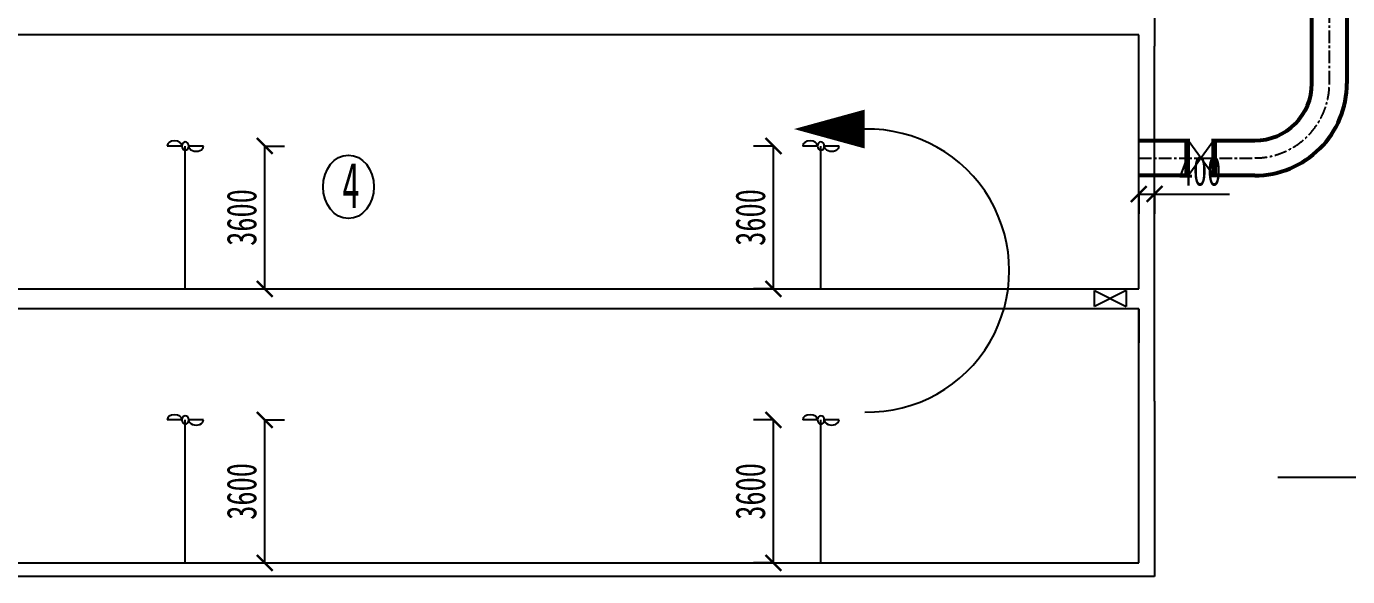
# Model space of a CAD drawing. Header units: millimetres. Extents: x 738100 to 1284508, y 138373 to 260796.
# Drawn here: x 815900 to 849157, y 161736 to 175595 of the extents above; entities that cross this region are included whole.
import ezdxf

# ---------------------------------------------------------------- set-up
doc = ezdxf.new("R2010")
doc.units = ezdxf.units.MM
doc.linetypes.add('CENTER', pattern=[50.8, 31.75, -6.35, 6.35, -6.35])
doc.layers.add('硝化液回流管', color=5, linetype='Continuous', lineweight=53)
doc.layers.add('轴线', color=6, linetype='CENTER')
doc.styles.add('样式 3', font='', dxfattribs={"width": 0.7, "height": 1000})
doc.styles.add('长仿宋', font='simfang.ttf', dxfattribs={"width": 0.7})
doc.styles.get('样式 3').set_extended_font_data('FangSong_GB2312')
doc.dimstyles.new('副本ISO-25', dxfattribs={"dimtxt": 750, "dimasz": 400, "dimexe": 500, "dimexo": 200, "dimgap": 200, "dimtad": 1, "dimdec": 1, "dimdsep": 46, "dimtxsty": '长仿宋', "dimblk": 'ARCHTICK', "dimcen": 200, "dimadec": 0, "dimazin": 0, "dimtfac": 1, "dimtdec": 1, "dimtmove": 0, "dimatfit": 3, "dimldrblk": 'ARCHTICK', "dimfxl": 0.5, "dimfxlon": 1, "dimarcsym": 0})

# ---------------------------------------------------------------- blocks, each defined once
blk = doc.blocks.new('_ArchTick')
at = {"color": 0, "linetype": 'ByBlock', "lineweight": 25, "const_width": 0.15}
blk.add_lwpolyline([(-0.5, -0.5), (0.5, 0.5)], dxfattribs=at)
blk = doc.blocks.new('*D5')
at = {"color": 0, "lineweight": -2, "ltscale": 10, "transparency": 16777216}
for p, q in [((843900, 171374), (843900, 170873)), ((843900, 171373), (844300, 171373)), ((844300, 171374), (844300, 170873)), ((844300, 171373), (846186, 171373))]:
    blk.add_line(p, q, dxfattribs=at)
at = {"layer": 'Defpoints', "color": 0, "ltscale": 10, "transparency": 16777216}
for p in [(843900, 173303), (844300, 173303), (844300, 171373)]:
    blk.add_point(p, dxfattribs=at)
at = {"color": 0, "lineweight": -2, "ltscale": 10, "transparency": 16777216, "xscale": 400, "yscale": 400, "zscale": 400, "rotation": 180}
blk.add_blockref('_ArchTick', (843900, 171373), dxfattribs=at)
at = {"color": 0, "lineweight": -2, "ltscale": 10, "transparency": 16777216, "xscale": 400, "yscale": 400, "zscale": 400}
blk.add_blockref('_ArchTick', (844300, 171373), dxfattribs=at)
at = {"color": 0, "ltscale": 10, "transparency": 16777216, "insert": (845443, 171953), "char_height": 750, "attachment_point": 5, "style": '长仿宋'}
blk.add_mtext('400', dxfattribs=at)
blk = doc.blocks.new('*D196')
at = {"color": 0, "lineweight": -2, "ltscale": 10, "transparency": 16777216}
for p, q in [((821900, 165682), (822400, 165682)), ((821900, 162082), (821900, 165682)), ((821900, 162082), (822400, 162082))]:
    blk.add_line(p, q, dxfattribs=at)
at = {"layer": 'Defpoints', "color": 0, "ltscale": 10, "transparency": 16777216}
for p in [(819900, 165682), (821900, 165682), (819900, 162082)]:
    blk.add_point(p, dxfattribs=at)
at = {"color": 0, "lineweight": -2, "ltscale": 10, "transparency": 16777216, "xscale": 400, "yscale": 400, "zscale": 400}
for p, rotation in [((821900, 165682), 90), ((821900, 162082), 270)]:
    blk.add_blockref('_ArchTick', p, dxfattribs=dict(at, rotation=rotation))
at = {"color": 0, "ltscale": 10, "transparency": 16777216, "insert": (821321, 163882), "char_height": 750, "attachment_point": 5, "rotation": 90, "style": '长仿宋'}
blk.add_mtext('3600', dxfattribs=at)
blk = doc.blocks.new('*D197')
at = {"color": 0, "lineweight": -2, "ltscale": 10, "transparency": 16777216}
for p, q in [((834707, 165682), (834206, 165682)), ((834706, 162082), (834706, 165682)), ((834707, 162082), (834206, 162082))]:
    blk.add_line(p, q, dxfattribs=at)
at = {"layer": 'Defpoints', "color": 0, "ltscale": 10, "transparency": 16777216}
for p in [(834706, 165682), (835900, 165682), (835900, 162082)]:
    blk.add_point(p, dxfattribs=at)
at = {"color": 0, "lineweight": -2, "ltscale": 10, "transparency": 16777216, "xscale": 400, "yscale": 400, "zscale": 400}
for p, rotation in [((834706, 165682), 90), ((834706, 162082), 270)]:
    blk.add_blockref('_ArchTick', p, dxfattribs=dict(at, rotation=rotation))
at = {"color": 0, "ltscale": 10, "transparency": 16777216, "insert": (834127, 163882), "char_height": 750, "attachment_point": 5, "rotation": 90, "style": '长仿宋'}
blk.add_mtext('3600', dxfattribs=at)
blk = doc.blocks.new('*D200')
at = {"color": 0, "lineweight": -2, "ltscale": 10, "transparency": 16777216}
for p, q in [((821900, 172582), (822400, 172582)), ((821900, 168982), (821900, 172582)), ((821900, 168982), (822400, 168982))]:
    blk.add_line(p, q, dxfattribs=at)
at = {"layer": 'Defpoints', "color": 0, "ltscale": 10, "transparency": 16777216}
for p in [(819900, 172582), (821900, 172582), (819900, 168982)]:
    blk.add_point(p, dxfattribs=at)
at = {"color": 0, "lineweight": -2, "ltscale": 10, "transparency": 16777216, "xscale": 400, "yscale": 400, "zscale": 400}
for p, rotation in [((821900, 172582), 90), ((821900, 168982), 270)]:
    blk.add_blockref('_ArchTick', p, dxfattribs=dict(at, rotation=rotation))
at = {"color": 0, "ltscale": 10, "transparency": 16777216, "insert": (821321, 170782), "char_height": 750, "attachment_point": 5, "rotation": 90, "style": '长仿宋'}
blk.add_mtext('3600', dxfattribs=at)
blk = doc.blocks.new('*D201')
at = {"color": 0, "lineweight": -2, "ltscale": 10, "transparency": 16777216}
for p, q in [((834707, 172582), (834206, 172582)), ((834706, 168982), (834706, 172582)), ((834707, 168982), (834206, 168982))]:
    blk.add_line(p, q, dxfattribs=at)
at = {"layer": 'Defpoints', "color": 0, "ltscale": 10, "transparency": 16777216}
for p in [(834706, 172582), (835900, 172582), (835900, 168982)]:
    blk.add_point(p, dxfattribs=at)
at = {"color": 0, "lineweight": -2, "ltscale": 10, "transparency": 16777216, "xscale": 400, "yscale": 400, "zscale": 400}
for p, rotation in [((834706, 172582), 90), ((834706, 168982), 270)]:
    blk.add_blockref('_ArchTick', p, dxfattribs=dict(at, rotation=rotation))
at = {"color": 0, "ltscale": 10, "transparency": 16777216, "insert": (834127, 170782), "char_height": 750, "attachment_point": 5, "rotation": 90, "style": '长仿宋'}
blk.add_mtext('3600', dxfattribs=at)

msp = doc.modelspace()

# ---------------------------------------------------------------- linework, layer by layer
at = {"lineweight": -3, "ltscale": 100}
for p, q in [((844300.494, 175980.764), (844300.494, 175100.764)), ((843900.494, 168982.164), (843900.494, 175382.164)), ((844300.494, 166157.464), (844300.494, 175100.764)), ((779900.494, 168982.164), (843900.494, 168982.164)), ((843900.494, 168481.804), (779900.494, 168481.804)), ((843900.494, 162081.804), (843900.494, 168481.804)), ((843900.494, 168481.804), (843900.494, 167622.284)), ((844300.494, 166157.464), (844300.494, 161736.324)), ((779900.494, 162081.804), (843900.494, 162081.804)), ((844300.494, 161736.324), (779500.494, 161736.324))]:
    msp.add_line(p, q, dxfattribs=at)
at = {"lineweight": -3}
msp.add_line((843900.494, 175382.164), (779900.494, 175382.164), dxfattribs=at)
at = {"ltscale": 10}
for p, q in [((845140.494, 171840.195), (845780.494, 172720.195)), ((845780.494, 171840.195), (845140.494, 172720.195)), ((845140.494, 171840.195), (845780.494, 172720.195)), ((845780.494, 171840.195), (845140.494, 172720.195)), ((819900.494, 168982.164), (819900.494, 172582.164)), ((835900.494, 168982.164), (835900.494, 172582.164)), ((819900.494, 162081.804), (819900.494, 165681.804)), ((835900.494, 162081.804), (835900.494, 165681.804)), ((847401.268, 164242.871), (849617.607, 164242.871))]:
    msp.add_line(p, q, dxfattribs=at)
at = {"color": 7, "linetype": 'Continuous', "lineweight": -3}
for p, q in [((819815.241, 172582.164), (819441.995, 172582.164)), ((819815.241, 172582.164), (819441.995, 172582.164)), ((820358.993, 172582.164), (819985.748, 172582.164)), ((820358.993, 172582.164), (819985.748, 172582.164)), ((835815.241, 172582.164), (835441.995, 172582.164)), ((835815.241, 172582.164), (835441.995, 172582.164)), ((836358.993, 172582.164), (835985.748, 172582.164)), ((836358.993, 172582.164), (835985.748, 172582.164)), ((819815.241, 165681.804), (819441.995, 165681.804)), ((819815.241, 165681.804), (819441.995, 165681.804)), ((820358.993, 165681.804), (819985.748, 165681.804)), ((820358.993, 165681.804), (819985.748, 165681.804)), ((835815.241, 165681.804), (835441.995, 165681.804)), ((835815.241, 165681.804), (835441.995, 165681.804)), ((836358.993, 165681.804), (835985.748, 165681.804)), ((836358.993, 165681.804), (835985.748, 165681.804))]:
    msp.add_line(p, q, dxfattribs=at)
at = {"color": 7, "lineweight": -3}
msp.add_lwpolyline([(837005.186, 173009.503, 981.097, 0, 0), (835221.997, 173009.503, 0, 0, 0)], format="xyseb", dxfattribs=at)
msp.add_arc((837074.958, 169444.667), 3565.52, 268.8787302, 91.1212698, dxfattribs=at)
at = {"color": 7, "linetype": 'Continuous', "lineweight": -3}
for centre, start_param, end_param in [((819628.618, 172582.164), 3.141592654, 6.283185307), ((819628.618, 172582.164), 3.141592654, 6.283185307), ((835628.618, 172582.164), 3.141592654, 6.283185307), ((835628.618, 172582.164), 3.141592654, 6.283185307), ((820172.37, 172582.164), 0, 3.141592654), ((820172.37, 172582.164), 0, 3.141592654), ((836172.37, 172582.164), 0, 3.141592654), ((836172.37, 172582.164), 0, 3.141592654), ((819628.618, 165681.804), 3.141592654, 6.283185307), ((819628.618, 165681.804), 3.141592654, 6.283185307), ((820172.37, 165681.804), 0, 3.141592654), ((820172.37, 165681.804), 0, 3.141592654), ((835628.618, 165681.804), 3.141592654, 6.283185307), ((835628.618, 165681.804), 3.141592654, 6.283185307), ((836172.37, 165681.804), 0, 3.141592654), ((836172.37, 165681.804), 0, 3.141592654)]:
    msp.add_ellipse(centre, major_axis=(-186.623, 0), ratio=0.700430958, start_param=start_param, end_param=end_param, dxfattribs=at)
at = {"color": 7, "linetype": 'Continuous', "lineweight": -3, "extrusion": (0, 0, -1)}
for centre in [(819900.494, 172582.164), (819900.494, 172582.164), (835900.494, 172582.164), (835900.494, 172582.164), (819900.494, 165681.804), (819900.494, 165681.804), (835900.494, 165681.804), (835900.494, 165681.804)]:
    msp.add_ellipse(centre, major_axis=(0, 106.567), ratio=0.8, start_param=1.570796327, end_param=7.853981634, dxfattribs=at)
msp.add_ellipse((824006.698, 171555.169), major_axis=(0, 800), ratio=0.8, start_param=4.71238898, end_param=10.995574288)
at = {"layer": 'Defpoints', "ltscale": 10}
for p, q in [((842787.341, 168540.546), (842787.341, 168940.546)), ((842787.341, 168940.546), (843587.341, 168540.546)), ((843587.341, 168940.546), (842787.341, 168540.546)), ((843587.341, 168940.546), (843587.341, 168540.546))]:
    msp.add_line(p, q, dxfattribs=at)
at = {"layer": '硝化液回流管', "ltscale": 10}
for p, q in [((848260.494, 174160.195), (848260.494, 177478.664)), ((849140.494, 177478.664), (849140.494, 174160.195)), ((843900.494, 172720.195), (845100.494, 172720.195)), ((843900.494, 172720.195), (845100.494, 172720.195)), ((845100.494, 171800.195), (845100.494, 172760.195)), ((845100.494, 171800.195), (845100.494, 172760.195)), ((845140.494, 171800.195), (845140.494, 172760.195)), ((845140.494, 171800.195), (845140.494, 172760.195)), ((845780.494, 171800.195), (845780.494, 172760.195)), ((845780.494, 171800.195), (845780.494, 172760.195)), ((845820.494, 171800.195), (845820.494, 172760.195)), ((845820.494, 171800.195), (845820.494, 172760.195)), ((845820.494, 172720.195), (846820.494, 172720.195)), ((845100.494, 171840.195), (843900.494, 171840.195)), ((845100.494, 171840.195), (843900.494, 171840.195)), ((846820.493, 171840.195), (845820.494, 171840.195))]:
    msp.add_line(p, q, dxfattribs=at)
for radius, start in [(2320, 269.9999789), (1440, 270)]:
    msp.add_arc((846820.494, 174160.195), radius, start, 0, dxfattribs=at)
at = {"layer": '轴线', "ltscale": 10}
for p, q in [((848700.494, 174160.195), (848700.494, 177478.664)), ((843900.494, 172280.195), (846820.493, 172280.195)), ((843900.494, 172280.195), (846820.493, 172280.195))]:
    msp.add_line(p, q, dxfattribs=at)
msp.add_arc((846820.494, 174160.195), 1880, 269.9999768, 0, dxfattribs=at)

# ---------------------------------------------------------------- texts
at = {"style": '样式 3', "oblique": 0.0026621, "width": 0.56}
msp.add_text('4', height=1150.575, rotation=0.0073946, dxfattribs=at).set_placement((823848.358, 171021.511))

# ---------------------------------------------------------------- dimensions: what is measured, and where the dimension line sits
at = {"ltscale": 10}
dim = msp.add_linear_dim(base=(844300.494, 171373.224), p1=(843900.494, 173302.944), p2=(844300.494, 173302.944), dimstyle='副本ISO-25', dxfattribs=at)
dim.commit()
dim.dimension.update_dxf_attribs({"geometry": '*D5', "text_midpoint": (845443.494, 171952.51)})
for base, p1, p2, picture, middle in [((821900.177, 172582.164), (819900.494, 168982.164), (819900.494, 172582.164), '*D200', (821320.891, 170782.164)), ((821900.177, 165681.804), (819900.494, 162081.804), (819900.494, 165681.804), '*D196', (821320.891, 163881.804))]:
    dim = msp.add_linear_dim(base=base, p1=p1, p2=p2, angle=90, dimstyle='副本ISO-25', dxfattribs=at)
    dim.commit()
    dim.dimension.update_dxf_attribs({"geometry": picture, "text_midpoint": middle})
for base, p1, p2, picture, middle in [((834706.386, 172582.164), (835900.494, 168982.164), (835900.494, 172582.164), '*D201', (834706.386, 170782.164)), ((834706.386, 165681.804), (835900.494, 162081.804), (835900.494, 165681.804), '*D197', (834706.386, 163881.804))]:
    dim = msp.add_linear_dim(base=base, p1=p1, p2=p2, angle=90, dimstyle='副本ISO-25', dxfattribs=at)
    dim.commit()
    dim.dimension.update_dxf_attribs({"geometry": picture, "text_midpoint": middle, "dimtype": 160})

doc.saveas('drawing.dxf')
